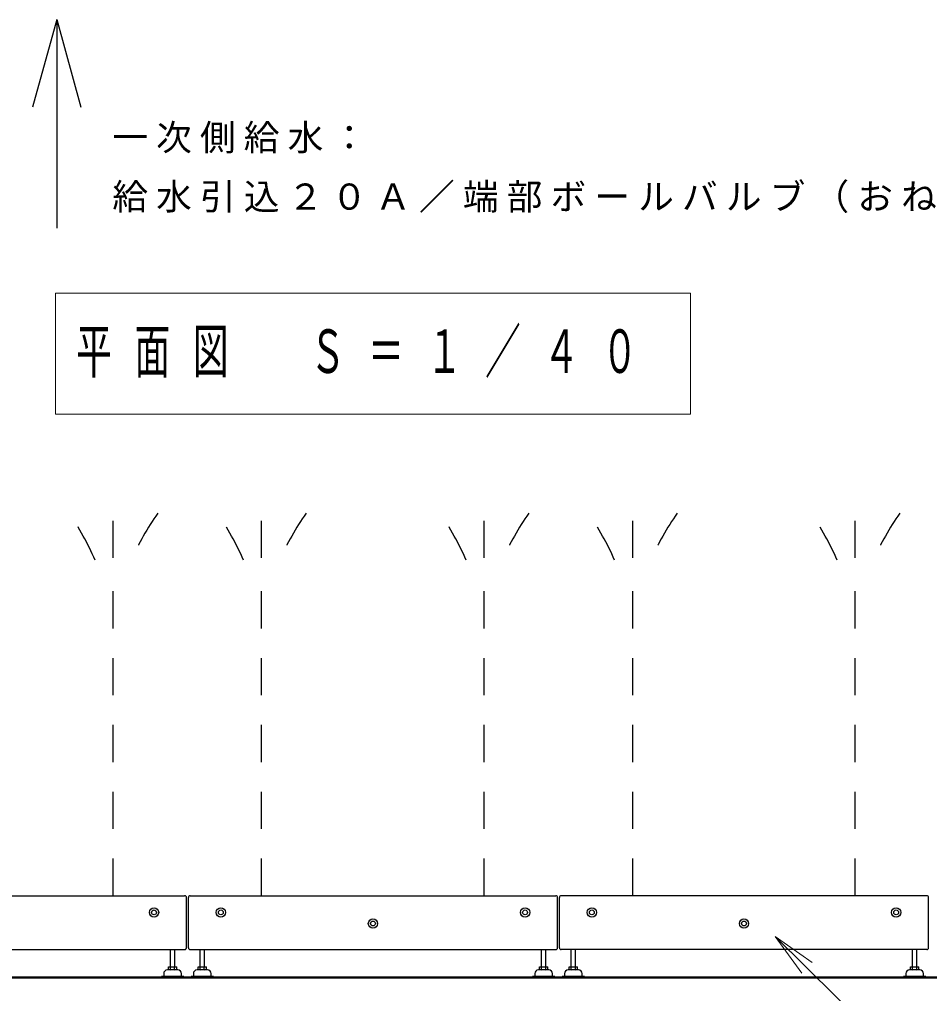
# Model space of a CAD drawing. Units: millimetres on the paper. Extents: x -385 to 15, y -594 to 267.
# Drawn here: x -314.3 to -252.9, y 39.7 to 105.3 of the extents above; entities that cross this region are included whole.
import ezdxf

# ---------------------------------------------------------------- set-up
doc = ezdxf.new("R2010")
doc.units = ezdxf.units.MM
doc.linetypes.add('USER1', pattern=[4.5, 2.5, -2])
doc.layers.add('1_40', color=4, linetype='Continuous', lineweight=25)
doc.styles.add('ＭＳ ゴシック', font='')
doc.styles.get('ＭＳ ゴシック').set_extended_font_data('MS Gothic')

msp = doc.modelspace()

# ---------------------------------------------------------------- linework, layer by layer
at = {"layer": '1_40', "color": 7}
for q in [(-313.39, 99.394), (-311.754, 91.25), (-310.117, 99.394)]:
    msp.add_line((-311.754, 105.293), q, dxfattribs=at)
at = {"layer": '1_40', "color": 7, "lineweight": 13}
for p, q in [((-311.844, 86.854), (-311.844, 78.721)), ((-269.044, 86.854), (-311.844, 86.854)), ((-269.044, 78.721), (-269.044, 86.854)), ((-311.844, 78.721), (-269.044, 78.721)), ((-261.556, 41.077), (-263.337, 43.543)), ((-263.337, 43.543), (-260.853, 41.788)), ((-263.337, 43.543), (-261.205, 41.433))]:
    msp.add_line(p, q, dxfattribs=at)
at = {"layer": '1_40', "color": 7, "linetype": 'USER1'}
for p, q in [((-307.944, 69.029), (-307.944, 73.114)), ((-297.944, 69.029), (-297.944, 73.114)), ((-282.944, 69.029), (-282.944, 73.114)), ((-272.944, 69.029), (-272.944, 73.114)), ((-257.944, 69.029), (-257.944, 73.114))]:
    msp.add_line(p, q, dxfattribs=at)
at = {"layer": '1_40', "linetype": 'USER1'}
for p, q in [((-307.944, 46.288), (-307.944, 67.038)), ((-297.944, 46.288), (-297.944, 67.038)), ((-282.944, 46.288), (-282.944, 67.038)), ((-272.944, 46.288), (-272.944, 67.038)), ((-257.944, 46.288), (-257.944, 67.038))]:
    msp.add_line(p, q, dxfattribs=at)
at = {"layer": '1_40', "color": 32}
for p, q in [((-327.756, 46.288), (-303.131, 46.288)), ((-303.006, 42.788), (-303.006, 46.163)), ((-302.881, 42.788), (-302.881, 46.163)), ((-302.756, 46.288), (-278.131, 46.288)), ((-278.006, 42.788), (-278.006, 46.163)), ((-277.881, 42.788), (-277.881, 46.163)), ((-253.131, 46.288), (-277.756, 46.288)), ((-253.006, 42.788), (-253.006, 46.163)), ((-327.756, 42.663), (-303.131, 42.663)), ((-302.756, 42.663), (-278.131, 42.663)), ((-253.131, 42.663), (-277.756, 42.663))]:
    msp.add_line(p, q, dxfattribs=at)
at = {"layer": '1_40'}
for p, q in [((-304.094, 41.488), (-304.094, 42.663)), ((-303.794, 41.488), (-303.794, 42.663)), ((-302.094, 41.488), (-302.094, 42.663)), ((-301.794, 41.488), (-301.794, 42.663)), ((-279.094, 41.488), (-279.094, 42.663)), ((-278.794, 41.488), (-278.794, 42.663)), ((-277.094, 41.488), (-277.094, 42.663)), ((-276.794, 41.488), (-276.794, 42.663)), ((-254.094, 41.488), (-254.094, 42.663)), ((-253.794, 41.488), (-253.794, 42.663)), ((-304.218, 41.488), (-303.669, 41.488)), ((-304.218, 41.319), (-304.218, 41.488)), ((-304.094, 41.488), (-304.067, 41.488)), ((-304.081, 41.319), (-304.081, 41.488)), ((-303.794, 41.488), (-303.821, 41.488)), ((-303.807, 41.319), (-303.807, 41.488)), ((-303.669, 41.319), (-303.669, 41.488)), ((-302.218, 41.488), (-301.669, 41.488)), ((-302.218, 41.319), (-302.218, 41.488)), ((-302.094, 41.488), (-302.067, 41.488)), ((-302.081, 41.319), (-302.081, 41.488)), ((-301.794, 41.488), (-301.821, 41.488)), ((-301.807, 41.319), (-301.807, 41.488)), ((-301.669, 41.319), (-301.669, 41.488)), ((-279.218, 41.488), (-278.669, 41.488)), ((-279.218, 41.319), (-279.218, 41.488)), ((-279.094, 41.488), (-279.067, 41.488)), ((-279.081, 41.319), (-279.081, 41.488)), ((-278.794, 41.488), (-278.821, 41.488)), ((-278.807, 41.319), (-278.807, 41.488)), ((-278.669, 41.319), (-278.669, 41.488)), ((-277.218, 41.488), (-276.669, 41.488)), ((-277.218, 41.319), (-277.218, 41.488)), ((-277.094, 41.488), (-277.067, 41.488)), ((-277.081, 41.319), (-277.081, 41.488)), ((-276.794, 41.488), (-276.821, 41.488)), ((-276.807, 41.319), (-276.807, 41.488)), ((-276.669, 41.319), (-276.669, 41.488)), ((-254.218, 41.488), (-253.669, 41.488)), ((-254.218, 41.319), (-254.218, 41.488)), ((-254.094, 41.488), (-254.067, 41.488)), ((-254.081, 41.319), (-254.081, 41.488)), ((-253.794, 41.488), (-253.821, 41.488)), ((-253.807, 41.319), (-253.807, 41.488)), ((-253.669, 41.319), (-253.669, 41.488)), ((-303.194, 40.838), (-304.694, 40.838)), ((-304.694, 40.838), (-304.694, 40.788)), ((-303.194, 40.788), (-304.694, 40.788)), ((-304.544, 41.038), (-304.544, 40.838)), ((-303.594, 41.288), (-304.294, 41.288)), ((-304.218, 41.319), (-304.094, 41.288)), ((-303.794, 41.288), (-303.669, 41.319)), ((-303.344, 40.838), (-303.344, 41.038)), ((-303.194, 40.788), (-303.194, 40.838)), ((-301.194, 40.838), (-302.694, 40.838)), ((-302.694, 40.838), (-302.694, 40.788)), ((-301.194, 40.788), (-302.694, 40.788)), ((-302.544, 41.038), (-302.544, 40.838)), ((-301.594, 41.288), (-302.294, 41.288)), ((-302.218, 41.319), (-302.094, 41.288)), ((-301.794, 41.288), (-301.669, 41.319)), ((-301.344, 40.838), (-301.344, 41.038)), ((-301.194, 40.788), (-301.194, 40.838)), ((-278.194, 40.838), (-279.694, 40.838)), ((-279.694, 40.838), (-279.694, 40.788)), ((-278.194, 40.788), (-279.694, 40.788)), ((-279.544, 41.038), (-279.544, 40.838)), ((-278.594, 41.288), (-279.294, 41.288)), ((-279.218, 41.319), (-279.094, 41.288)), ((-278.794, 41.288), (-278.669, 41.319)), ((-278.344, 40.838), (-278.344, 41.038)), ((-278.194, 40.788), (-278.194, 40.838)), ((-276.194, 40.838), (-277.694, 40.838)), ((-277.694, 40.838), (-277.694, 40.788)), ((-276.194, 40.788), (-277.694, 40.788)), ((-277.544, 41.038), (-277.544, 40.838)), ((-276.594, 41.288), (-277.294, 41.288)), ((-277.218, 41.319), (-277.094, 41.288)), ((-276.794, 41.288), (-276.669, 41.319)), ((-276.344, 40.838), (-276.344, 41.038)), ((-276.194, 40.788), (-276.194, 40.838)), ((-253.194, 40.838), (-254.694, 40.838)), ((-254.694, 40.838), (-254.694, 40.788)), ((-253.194, 40.788), (-254.694, 40.788)), ((-254.544, 41.038), (-254.544, 40.838)), ((-253.594, 41.288), (-254.294, 41.288)), ((-254.218, 41.319), (-254.094, 41.288)), ((-253.794, 41.288), (-253.669, 41.319)), ((-253.344, 40.838), (-253.344, 41.038)), ((-253.194, 40.788), (-253.194, 40.838))]:
    msp.add_line(p, q, dxfattribs=at)
at = {"layer": '1_40', "color": 7, "lineweight": 50}
msp.add_line((-353.774, 40.788), (-215.081, 40.788), dxfattribs=at)
at = {"layer": '1_40', "color": 7, "lineweight": 13}
msp.add_lwpolyline([(-263.337, 43.543), (-250.961, 31.297), (-217.572, 31.297)], dxfattribs=at)
at = {"layer": '1_40'}
for points in [[(-304.218, 41.319), (-304.195, 41.314), (-304.173, 41.311), (-304.15, 41.31), (-304.127, 41.311), (-304.104, 41.314), (-304.081, 41.319)], [(-304.081, 41.319), (-304.022, 41.313), (-303.962, 41.31), (-303.902, 41.311), (-303.842, 41.315), (-303.807, 41.319)], [(-303.807, 41.319), (-303.784, 41.314), (-303.761, 41.311), (-303.739, 41.31), (-303.716, 41.311), (-303.692, 41.314), (-303.669, 41.319)], [(-302.218, 41.319), (-302.195, 41.314), (-302.173, 41.311), (-302.15, 41.31), (-302.127, 41.311), (-302.104, 41.314), (-302.081, 41.319)], [(-302.081, 41.319), (-302.022, 41.313), (-301.962, 41.31), (-301.902, 41.311), (-301.842, 41.315), (-301.807, 41.319)], [(-301.807, 41.319), (-301.784, 41.314), (-301.761, 41.311), (-301.739, 41.31), (-301.716, 41.311), (-301.692, 41.314), (-301.669, 41.319)], [(-279.218, 41.319), (-279.195, 41.314), (-279.173, 41.311), (-279.15, 41.31), (-279.127, 41.311), (-279.104, 41.314), (-279.081, 41.319)], [(-279.081, 41.319), (-279.022, 41.313), (-278.962, 41.31), (-278.902, 41.311), (-278.842, 41.315), (-278.807, 41.319)], [(-278.807, 41.319), (-278.784, 41.314), (-278.761, 41.311), (-278.739, 41.31), (-278.716, 41.311), (-278.692, 41.314), (-278.669, 41.319)], [(-277.218, 41.319), (-277.195, 41.314), (-277.173, 41.311), (-277.15, 41.31), (-277.127, 41.311), (-277.104, 41.314), (-277.081, 41.319)], [(-277.081, 41.319), (-277.022, 41.313), (-276.962, 41.31), (-276.902, 41.311), (-276.842, 41.315), (-276.807, 41.319)], [(-276.807, 41.319), (-276.784, 41.314), (-276.761, 41.311), (-276.739, 41.31), (-276.716, 41.311), (-276.692, 41.314), (-276.669, 41.319)], [(-254.218, 41.319), (-254.195, 41.314), (-254.173, 41.311), (-254.15, 41.31), (-254.127, 41.311), (-254.104, 41.314), (-254.081, 41.319)], [(-254.081, 41.319), (-254.022, 41.313), (-253.962, 41.31), (-253.902, 41.311), (-253.842, 41.315), (-253.807, 41.319)], [(-253.807, 41.319), (-253.784, 41.314), (-253.761, 41.311), (-253.739, 41.31), (-253.716, 41.311), (-253.692, 41.314), (-253.669, 41.319)]]:
    msp.add_lwpolyline(points, dxfattribs=at)
at = {"layer": '1_40', "color": 32}
for centre, radius in [((-305.194, 45.163), 0.312), ((-305.194, 45.163), 0.163), ((-300.694, 45.163), 0.312), ((-300.694, 45.163), 0.163), ((-280.194, 45.163), 0.312), ((-280.194, 45.163), 0.163), ((-275.694, 45.163), 0.312), ((-275.694, 45.163), 0.163), ((-255.194, 45.163), 0.312), ((-255.194, 45.163), 0.163), ((-290.444, 44.413), 0.312), ((-265.444, 44.413), 0.312), ((-290.444, 44.413), 0.163), ((-265.444, 44.413), 0.163)]:
    msp.add_circle(centre, radius, dxfattribs=at)
at = {"layer": '1_40', "color": 7, "linetype": 'USER1'}
for centre, start, end in [((-325.103, 61.993), 23.3955, 35.35377), ((-290.785, 61.993), 144.64623, 156.6045), ((-315.103, 61.993), 23.3955, 35.35377), ((-280.785, 61.993), 144.64623, 156.6045), ((-300.103, 61.993), 23.3955, 35.35377), ((-265.785, 61.993), 144.64623, 156.6045), ((-290.103, 61.993), 23.3955, 35.35377), ((-255.785, 61.993), 144.64623, 156.6045), ((-275.103, 61.993), 23.3955, 35.35377), ((-240.785, 61.993), 144.64623, 156.6045)]:
    msp.add_arc(centre, 17.363, start, end, dxfattribs=at)
at = {"layer": '1_40', "color": 32}
for centre, start, end in [((-303.131, 46.163), 0, 90), ((-302.756, 46.163), 90, 180), ((-278.131, 46.163), 0, 90), ((-277.756, 46.163), 90, 180), ((-253.131, 46.163), 0, 90), ((-303.131, 42.788), 270, 0), ((-302.756, 42.788), 180, 270), ((-278.131, 42.788), 270, 0), ((-277.756, 42.788), 180, 270), ((-253.131, 42.788), 270, 0)]:
    msp.add_arc(centre, 0.125, start, end, dxfattribs=at)
at = {"layer": '1_40'}
for centre, start, end in [((-304.294, 41.038), 90, 180), ((-303.594, 41.038), 0, 90), ((-302.294, 41.038), 90, 180), ((-301.594, 41.038), 0, 90), ((-279.294, 41.038), 90, 180), ((-278.594, 41.038), 0, 90), ((-277.294, 41.038), 90, 180), ((-276.594, 41.038), 0, 90), ((-254.294, 41.038), 90, 180), ((-253.594, 41.038), 0, 90)]:
    msp.add_arc(centre, 0.25, start, end, dxfattribs=at)

# ---------------------------------------------------------------- texts
at = {"layer": '1_40', "color": 7, "attachment_point": 4, "style": 'ＭＳ ゴシック'}
for s, insert, char_height in [('\\T1.23;一次側給水：', (-308.004, 97.25), 1.76), ('\\T1.23;給水引込２０Ａ／端部ボールバルブ（おねじ仕様）止め（別途）', (-308.004, 93.25), 1.76), ('\\T1.64;\\W0.6;平面図\u3000Ｓ＝１／４０', (-310.444, 82.788), 2.933)]:
    msp.add_mtext(s, dxfattribs=dict(at, insert=insert, char_height=char_height))

doc.saveas('drawing.dxf')
